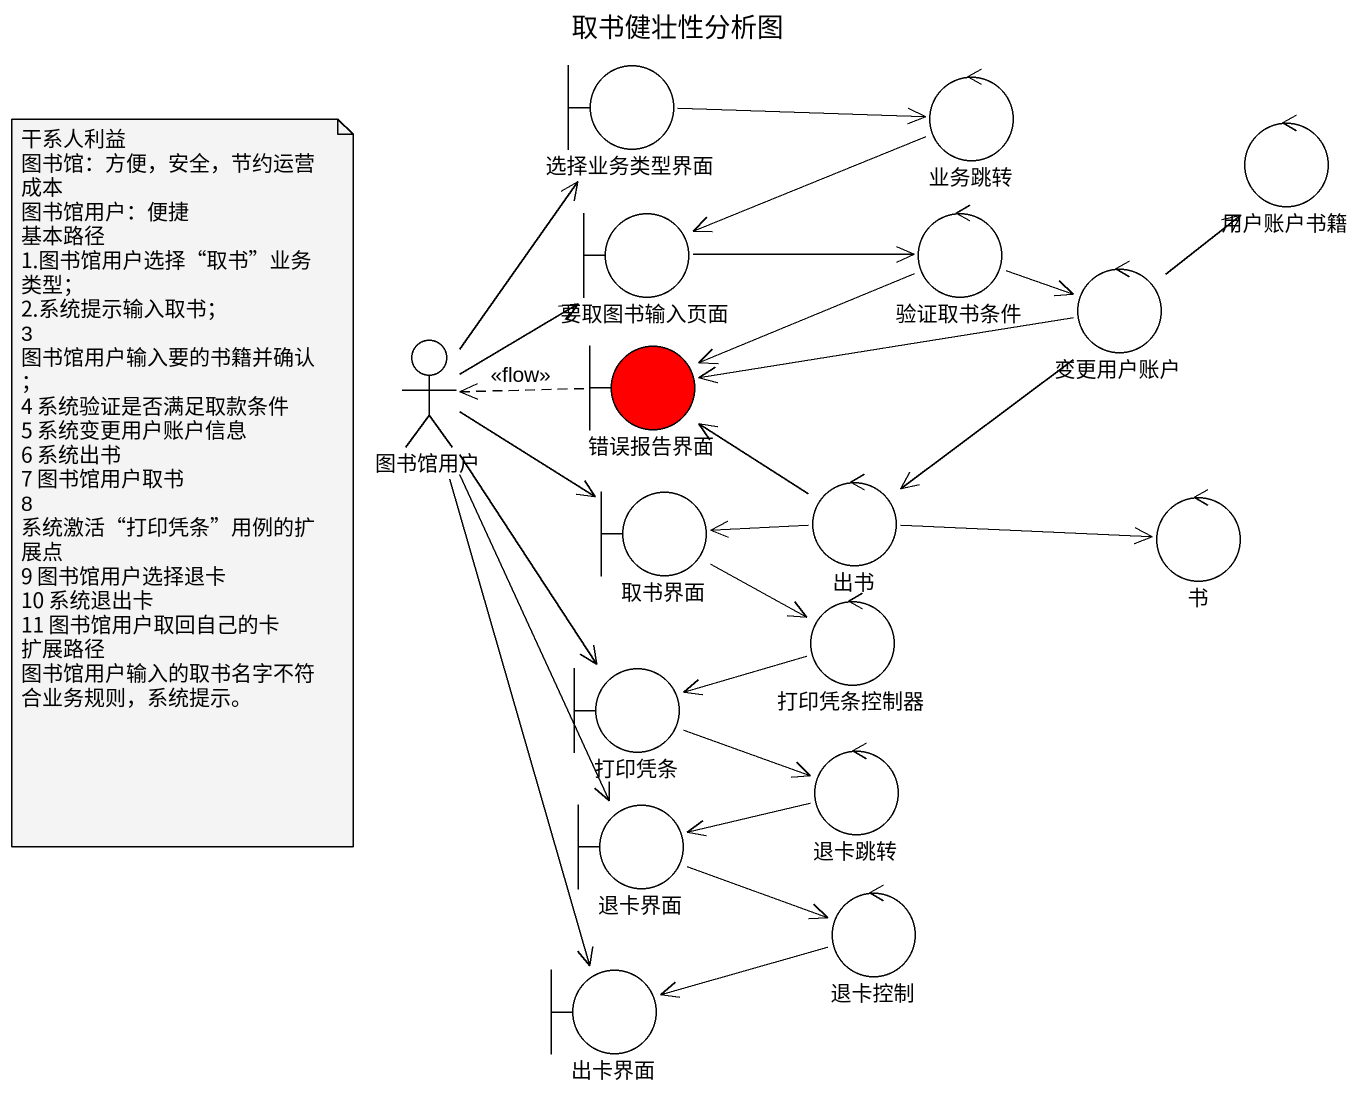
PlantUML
@startuml
title 取书健壮性分析图
boundary 选择业务类型界面
control 业务跳转
control 用户账户书籍
boundary 要取图书输入页面
control 验证取书条件
control 变更用户账户
actor 图书馆用户
boundary 错误报告界面 #FF0000
boundary 取书界面
control 出书
control 书
boundary 打印凭条
control 打印凭条控制器
control 退卡跳转
boundary 退卡界面
control 退卡控制
boundary 出卡界面
选择业务类型界面 -right-> 业务跳转
业务跳转 -left-> 要取图书输入页面
要取图书输入页面 -right-> 验证取书条件
验证取书条件 -right-> 变更用户账户
验证取书条件 -left-> 错误报告界面
变更用户账户 -up-> 用户账户书籍
变更用户账户 -left-> 错误报告界面
变更用户账户 --> 出书
图书馆用户 -up-> 选择业务类型界面
图书馆用户 -up-> 要取图书输入页面
图书馆用户 -right-> 取书界面
图书馆用户 --> 打印凭条
图书馆用户 --> 退卡界面
图书馆用户 --> 出卡界面
错误报告界面 .left.> 图书馆用户 : <<flow>>
取书界面 -right-> 打印凭条控制器
出书 -up-> 错误报告界面
出书 -left-> 取书界面
出书 -right-> 书
打印凭条 -right-> 退卡跳转
打印凭条控制器 -left-> 打印凭条
退卡跳转 -left-> 退卡界面
退卡界面 -right-> 退卡控制
退卡控制 -left-> 出卡界面
note as N1
  干系人利益
  图书馆：方便，安全，节约运营成本
  图书馆用户：便捷
  基本路径
  1.图书馆用户选择“取书”业务类型；
  2.系统提示输入取书；
  3 图书馆用户输入要的书籍并确认；
  4 系统验证是否满足取款条件
  5 系统变更用户账户信息
  6 系统出书
  7 图书馆用户取书
  8 系统激活“打印凭条”用例的扩展点
  9 图书馆用户选择退卡
  10 系统退出卡
  11 图书馆用户取回自己的卡
  扩展路径
  图书馆用户输入的取书名字不符合业务规则，系统提示。
end note
@enduml
